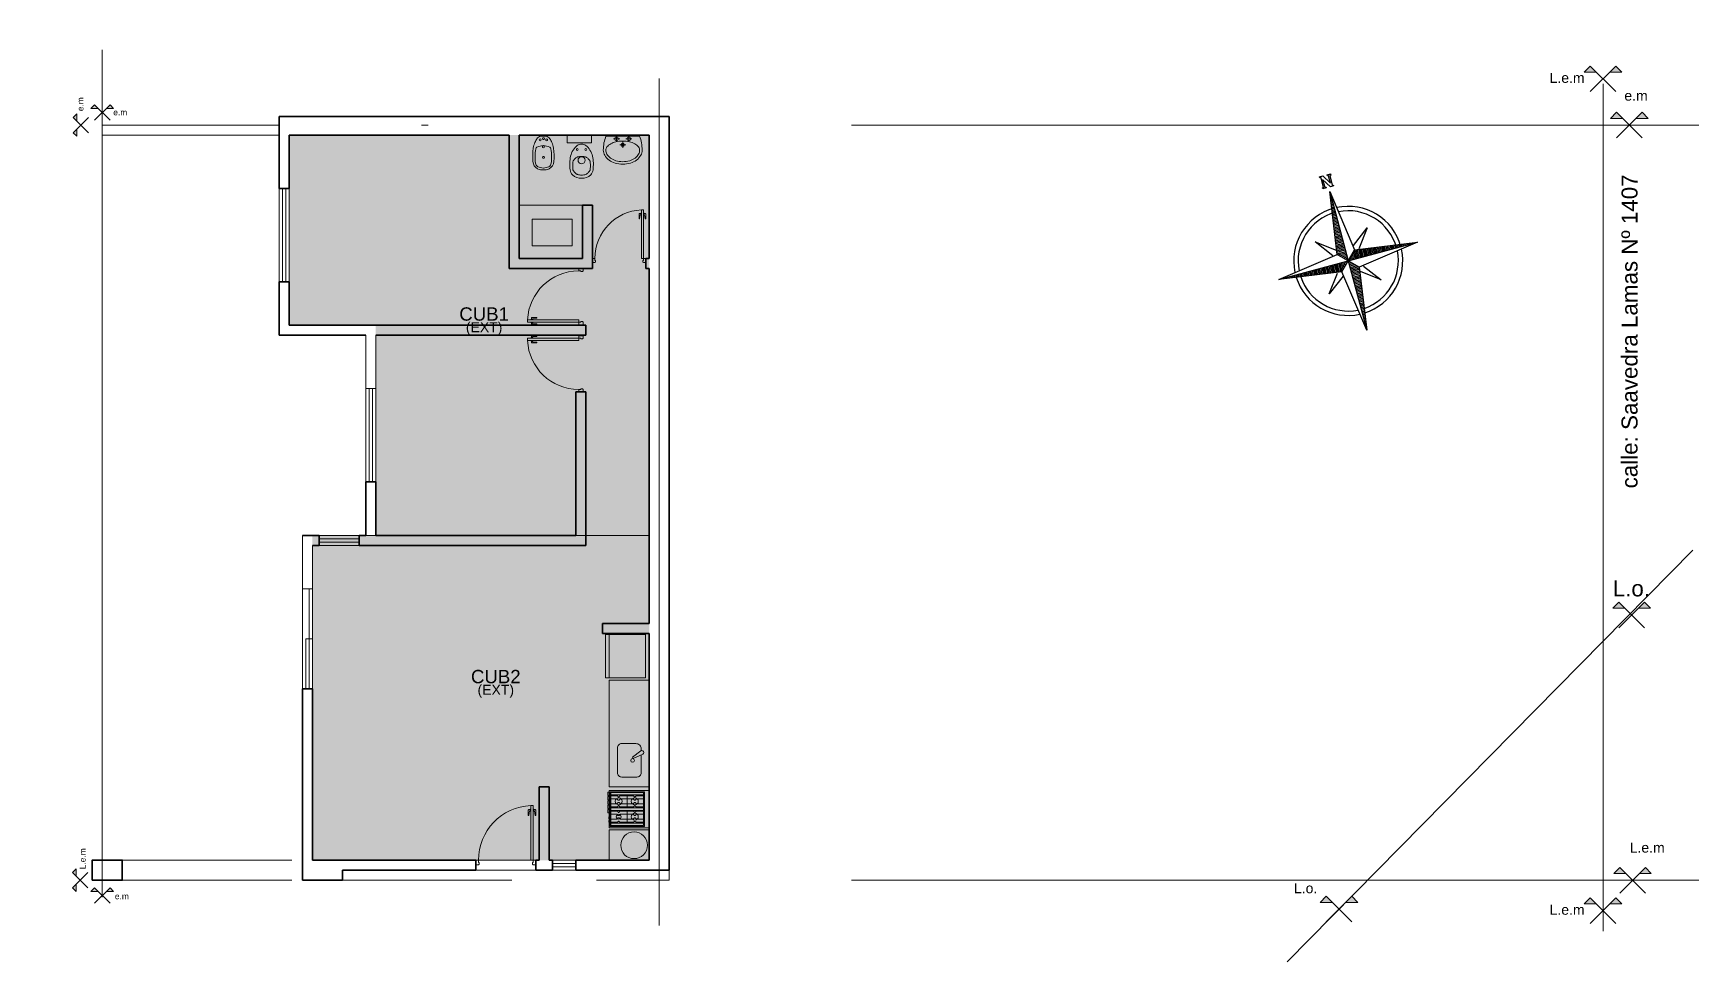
# Model space of a CAD drawing. Header units: millimetres. Extents: x 2761 to 2943, y 1816 to 1962.
# Drawn here: x 2890.66 to 2915.62, y 1844.56 to 1858.47 of the extents above; entities that cross this region are included whole.
import ezdxf
from ezdxf.enums import TextEntityAlignment as Align

# ---------------------------------------------------------------- set-up
doc = ezdxf.new("R2010")
doc.units = ezdxf.units.MM
for name, pattern in [('ACAD_ISO10W100', [18, 12, -3, 0, -3]), ('DASHDOT', [25.4, 12.7, -6.35, 0, -6.35]), ('DASHED', [19.05, 12.7, -6.35])]:
    doc.linetypes.add(name, pattern=pattern)
for name, color, linetype, lineweight in [('Aberturas', 1, 'Continuous', 18), ('Artefacctos', 3, 'Continuous', 20), ('Cubiertas de la envolvente térmica', 30, 'Continuous', 15), ('Ejes', 3, 'DASHDOT', 13), ('Muros', 6, 'Continuous', 50), ('Proyecciones', 1, 'DASHED', 0), ('Textos', 3, 'Continuous', 9)]:
    doc.layers.add(name, color=color, linetype=linetype, lineweight=lineweight)
doc.styles.add('ROMANS', font='romans', dxfattribs={"width": 0.8})
doc.styles.get("Standard").update_dxf_attribs({"font": 'arial.ttf'})

# ---------------------------------------------------------------- blocks, each defined once
blk = doc.blocks.new('*X5')
at = {"color": 0, "linetype": 'ByBlock'}
for p, q in [((-217.53, 160.5), (-217.53, 160.5)), ((-217.52, 160.498), (-217.52, 160.5)), ((-217.51, 160.497), (-217.51, 160.5)), ((-217.5, 160.496), (-217.5, 160.5)), ((-217.49, 160.494), (-217.49, 160.5)), ((-217.48, 160.493), (-217.48, 160.5)), ((-217.47, 160.491), (-217.47, 160.5)), ((-217.46, 160.49), (-217.46, 160.5)), ((-217.45, 160.488), (-217.45, 160.5)), ((-217.44, 160.487), (-217.44, 160.5)), ((-217.43, 160.486), (-217.43, 160.5)), ((-217.42, 160.484), (-217.42, 160.5)), ((-217.41, 160.483), (-217.41, 160.5)), ((-217.4, 160.481), (-217.4, 160.5)), ((-217.39, 160.48), (-217.39, 160.5)), ((-217.38, 160.478), (-217.38, 160.5)), ((-217.37, 160.477), (-217.37, 160.5)), ((-217.36, 160.476), (-217.36, 160.5)), ((-217.35, 160.474), (-217.35, 160.5)), ((-217.34, 160.473), (-217.34, 160.5)), ((-217.33, 160.471), (-217.33, 160.5)), ((-217.32, 160.47), (-217.32, 160.5)), ((-217.31, 160.468), (-217.31, 160.5)), ((-217.3, 160.467), (-217.3, 160.5)), ((-217.29, 160.466), (-217.29, 160.5)), ((-217.28, 160.464), (-217.28, 160.5)), ((-217.27, 160.463), (-217.27, 160.5)), ((-217.26, 160.461), (-217.26, 160.5)), ((-217.25, 160.46), (-217.25, 160.5)), ((-217.24, 160.458), (-217.24, 160.5)), ((-217.23, 160.457), (-217.23, 160.5)), ((-217.22, 160.456), (-217.22, 160.5)), ((-217.21, 160.454), (-217.21, 160.5)), ((-217.2, 160.453), (-217.2, 160.5)), ((-217.19, 160.451), (-217.19, 160.5)), ((-217.18, 160.45), (-217.18, 160.5)), ((-217.17, 160.448), (-217.17, 160.5)), ((-217.16, 160.447), (-217.16, 160.5)), ((-217.15, 160.446), (-217.15, 160.5)), ((-217.14, 160.444), (-217.14, 160.5)), ((-217.13, 160.443), (-217.13, 160.5)), ((-217.12, 160.441), (-217.12, 160.5)), ((-217.11, 160.44), (-217.11, 160.5)), ((-217.1, 160.438), (-217.1, 160.5)), ((-217.09, 160.441), (-217.09, 160.5)), ((-217.08, 160.451), (-217.08, 160.5)), ((-217.07, 160.461), (-217.07, 160.5)), ((-217.06, 160.471), (-217.06, 160.5)), ((-217.05, 160.481), (-217.05, 160.5)), ((-217.04, 160.491), (-217.04, 160.5))]:
    blk.add_line(p, q, dxfattribs=at)
blk = doc.blocks.new('Sbpln014')
at = {"color": 0, "linetype": 'ByBlock'}
for p, q in [((-0.156, 0.156), (0, 1.25)), ((0, 1.25), (0.156, 0.156)), ((0, 1.25), (0, 0)), ((-0.234, 0.156), (-0.469, 0.469)), ((-0.469, 0.469), (-0.156, 0.234)), ((0.156, 0.234), (0.469, 0.469)), ((0.469, 0.469), (0.234, 0.156)), ((-1.25, 0), (-0.156, 0.156)), ((-0.156, -0.156), (-1.25, 0)), ((0, 0), (-1.25, 0)), ((-0.156, 0.156), (0, 0)), ((-0.156, -0.156), (0, 0)), ((0, 0), (0.156, 0.156)), ((0, 0), (0.156, -0.156)), ((0, 0), (0, -1.25)), ((1.25, 0), (0, 0)), ((0.156, 0.156), (1.25, 0)), ((-0.469, -0.469), (-0.234, -0.156)), ((-0.156, -0.234), (-0.469, -0.469)), ((0, -1.25), (-0.156, -0.156)), ((0.156, -0.156), (0, -1.25)), ((1.25, 0), (0.156, -0.156)), ((0.469, -0.469), (0.156, -0.234)), ((0.234, -0.156), (0.469, -0.469))]:
    blk.add_line(p, q, dxfattribs=at)
blk.add_lwpolyline([(1.348, 0.064), (1.348, 0.044), (1.328, 0.044), (1.328, 0.103), (1.348, 0.103), (1.348, 0.083), (1.523, 0.083), (1.523, 0.103), (1.543, 0.103), (1.543, 0.044), (1.387, -0.053), (1.523, -0.053), (1.523, -0.034), (1.543, -0.034), (1.543, -0.092), (1.523, -0.092), (1.523, -0.073), (1.348, -0.073), (1.348, -0.092), (1.328, -0.092), (1.328, -0.034), (1.484, 0.064), (1.348, 0.064)], dxfattribs=at)
for radius, start, end in [(0.95, 92.5891, 177.4109), (0.873, 93.5464, 176.4536), (0.95, 0, 87.4109), (0.873, 0, 86.4536), (0.95, 182.5891, 267.4109), (0.873, 183.5464, 266.4536), (0.95, 270, 357.4109), (0.873, 270, 356.4536)]:
    blk.add_arc((0, 0), radius, start, end, dxfattribs=at)
for p, xscale, yscale, zscale, rotation in [((-401.25, -542.578), 2.499999999999996, 2.499999999999996, 2.499999999999996, 270), ((-542.578, 401.25), 2.5, 2.5, 2.5, 180), ((401.25, 542.578), 2.5, 2.5, 2.5, 90)]:
    blk.add_blockref('*X5', p, dxfattribs=dict(at, xscale=xscale, yscale=yscale, zscale=zscale, rotation=rotation))
at = {"color": 0, "linetype": 'ByBlock', "xscale": 2.5, "yscale": 2.5, "zscale": 2.5}
blk.add_blockref('*X5', (542.578, -401.25), dxfattribs=at)
blk = doc.blocks.new('Bidet')
at = {"color": 0, "linetype": 'ByBlock'}
blk.add_lwpolyline([(0.097, 0.628, -0.262722), (0.176, 0.5, -0.061431), (0.171, 0.274, -0.073837), (0.143, 0.178, -0.02136), (0.11, 0.116, -0.217458), (0.046, 0.075, -0.067695), (0, 0.071, -0.067639), (-0.045, 0.075, -0.190009), (-0.109, 0.116, -0.02136), (-0.143, 0.178, -0.069685), (-0.171, 0.274, -0.061431), (-0.176, 0.5, -0.262722), (-0.097, 0.628, -0.09682), (0, 0.645, -0.096471), (0.097, 0.628)], format="xyb", close=True, dxfattribs=at)
for points in [[(-0.127, 0.29, -0.084724), (-0.132, 0.53, -0.252864), (-0.091, 0.589, -0.103412), (0, 0.612, -0.103412)], [(0.127, 0.29, 0.084724), (0.132, 0.53, 0.252864), (0.091, 0.589, 0.103412), (0.001, 0.612, 0.103412)], [(0, 0.231, -0.087783), (-0.109, 0.258, -0.148188), (-0.127, 0.29, -0.09678)], [(0.001, 0.231, 0.087783), (0.109, 0.258, 0.148188), (0.127, 0.29, 0.09678)]]:
    blk.add_lwpolyline(points, format="xyb", dxfattribs=at)
for centre, radius in [((0, 0.431), 0.0166), ((-0.056, 0.137), 0.0166), ((0, 0.253), 0.0171), ((0, 0.116), 0.0166), ((0.056, 0.137), 0.0166)]:
    blk.add_circle(centre, radius, dxfattribs=at)
blk = doc.blocks.new('Inodoro')
at = {"color": 0, "linetype": 'ByBlock'}
blk.add_lwpolyline([(0, 0.585, 0.193023), (-0.137, 0.535, 0.145572), (-0.172, 0.456, 0.077711), (-0.165, 0.255, 0.087544), (-0.125, 0.161, 0.055228), (-0.065, 0.091, 0.090627), (0, 0.072, 0.091051), (0.065, 0.091, 0.055228), (0.126, 0.161, 0.087544), (0.165, 0.255, 0.077711), (0.172, 0.456, 0.145572), (0.137, 0.535, 0.193023), (0, 0.585, 61.25604)], format="xyb", close=True, dxfattribs=at)
for points in [[(-0.015, 0.536), (-0.033, 0.535, 0.028747), (-0.061, 0.527, 0.052421), (-0.075, 0.521, 0.050041), (-0.092, 0.508, 0.040538), (-0.109, 0.49, 0.036304), (-0.125, 0.468, 0.08346), (-0.129, 0.457, 0.024812), (-0.13, 0.446, 0.009631), (-0.132, 0.42, 0.014344), (-0.133, 0.411, 0.009208), (-0.132, 0.396)], [(0.015, 0.536), (0.033, 0.535, -0.028747), (0.061, 0.527, -0.052421), (0.075, 0.521, -0.050041), (0.092, 0.508, -0.040538), (0.109, 0.49, -0.036304), (0.124, 0.468, -0.08346), (0.129, 0.457, -0.024812), (0.13, 0.446, -0.009631), (0.132, 0.42, -0.014344), (0.132, 0.411, -0.009208), (0.132, 0.396)], [(-0.015, 0.256), (-0.033, 0.258, -0.028747), (-0.061, 0.265, -0.052421), (-0.075, 0.272, -0.050041), (-0.092, 0.284, -0.040538), (-0.109, 0.303, -0.036304), (-0.125, 0.325, -0.08346), (-0.129, 0.336, -0.024812), (-0.13, 0.346, -0.009631), (-0.132, 0.373, -0.014344), (-0.133, 0.382, -0.009208), (-0.132, 0.396)], [(0.015, 0.256), (0.033, 0.258, 0.028747), (0.061, 0.265, 0.052421), (0.075, 0.272, 0.050041), (0.092, 0.284, 0.040538), (0.109, 0.303, 0.036304), (0.124, 0.325, 0.08346), (0.129, 0.336, 0.024812), (0.13, 0.346, 0.009631), (0.132, 0.373, 0.014344), (0.132, 0.382, 0.009208), (0.132, 0.396)]]:
    blk.add_lwpolyline(points, format="xyb", dxfattribs=at)
for points in [[(-0.015, 0.536), (0, 0.536)], [(0.015, 0.536), (0, 0.536)], [(-0.015, 0.256), (0, 0.256)], [(0.015, 0.256), (0, 0.256)]]:
    blk.add_lwpolyline(points, dxfattribs=at)
for centre, radius in [((0, 0.314), 0.0535), ((-0.064, 0.152), 0.0141), ((0.064, 0.152), 0.0141)]:
    blk.add_circle(centre, radius, dxfattribs=at)
at = {"color": 0, "linetype": 'ByBlock', "style": 'ROMANS', "flags": 1}
blk.add_attdef('NOMENCLATURA', text='', height=0.08, dxfattribs=at).set_placement((0.017, 0.438), align=Align.MIDDLE)
blk = doc.blocks.new('Lav1')
at = {"color": 0, "linetype": 'ByBlock'}
for p, q in [((-0.098, 0.005), (-0.098, -0.092)), ((0.098, 0.005), (0.098, -0.092)), ((-0.146, -0.044), (-0.049, -0.044)), ((-0.048, -0.14), (0.048, -0.14)), ((0, -0.092), (0, -0.189)), ((0.049, -0.044), (0.146, -0.044))]:
    blk.add_line(p, q, dxfattribs=at)
for points in [[(0.268, 0, -0.093113), (0.31, -0.225, -0.130379), (0.288, -0.307, -0.106492), (0.219, -0.384, -0.084146), (0.123, -0.432, -0.073141), (0, -0.45, -0.073141), (-0.123, -0.432, -0.084146), (-0.219, -0.384, -0.106492), (-0.288, -0.307, -0.130379), (-0.31, -0.225, -0.093113), (-0.268, 0)], [(-0.27, -0.225, -0.165741), (-0.253, -0.175, -0.105633), (-0.191, -0.122, -0.068595), (-0.109, -0.092, -0.054776), (0, -0.08, -0.054776), (0.109, -0.092, -0.068595), (0.191, -0.122, -0.105633), (0.253, -0.175, -0.165741), (0.27, -0.225, -0.130379), (0.253, -0.287, -0.106492), (0.196, -0.352, -0.084146), (0.111, -0.394, -0.073141), (0, -0.41, -0.073141), (-0.111, -0.394, -0.084146), (-0.196, -0.352, -0.106492), (-0.253, -0.287, -0.130379)]]:
    blk.add_lwpolyline(points, format="xyb", close=True, dxfattribs=at)
for centre, radius in [((-0.098, -0.044), 0.03), ((0, -0.14), 0.028), ((0, -0.14), 0.014), ((0.098, -0.044), 0.03)]:
    blk.add_circle(centre, radius, dxfattribs=at)
blk = doc.blocks.new('P82i')
at = {"color": 0, "linetype": 'ByBlock'}
for points in [[(0.036, 0.828), (0.011, 0.828, 0.414214), (0.001, 0.818), (0.001, 0.738), (0.011, 0.738), (0.021, 0.808), (0.036, 0.808)], [(0.081, 0.828), (0.106, 0.828, -0.414214), (0.116, 0.818), (0.116, 0.738), (0.106, 0.738), (0.096, 0.808), (0.081, 0.808)]]:
    blk.add_lwpolyline(points, format="xyb", dxfattribs=at)
for points in [[(0.041, 0.798), (0.036, 0.798), (0.036, 0.838), (0.041, 0.838)], [(0.076, 0.838), (0.081, 0.838), (0.081, 0.798), (0.076, 0.798)]]:
    blk.add_lwpolyline(points, dxfattribs=at)
for points in [[(0.076, 0.89), (0.041, 0.89), (0.041, 0.07), (0.076, 0.07)], [(0, 0.07), (0.041, 0.07), (0.041, 0.035), (0.051, 0.035), (0.051, 0.01), (0.041, 0), (0, 0)], [(0.9, 0), (0.861, 0), (0.851, 0.01), (0.851, 0.035), (0.861, 0.035), (0.861, 0.07), (0.9, 0.07)]]:
    blk.add_lwpolyline(points, close=True, dxfattribs=at)
blk.add_arc((0.041, 0.07), 0.82, 360, 87.5537, dxfattribs=at)

msp = doc.modelspace()

# ---------------------------------------------------------------- hatches: boundary and pattern name
at = {"layer": 'Cubiertas de la envolvente térmica', "lineweight": 20}
h = msp.add_hatch(color=256, dxfattribs=at)
h.dxf.hatch_style = 1
h.paths.add_polyline_path([(2899.89, 1856.948), (2894.49, 1856.948), (2894.49, 1854.098), (2895.79, 1854.098), (2895.79, 1850.948), (2899.89, 1850.948)])
h.paths.add_polyline_path([(2898.133, 1855.287), (2898.133, 1855.687)], flags=16)
h.paths.add_polyline_path([(2899.89, 1850.948), (2895.79, 1850.948), (2894.84, 1850.948), (2894.84, 1846.078), (2899.89, 1846.078)])
at = {"layer": 'Textos'}
h = msp.add_hatch(color=9, dxfattribs=at)
h.paths.add_polyline_path([(2913.998, 1857.983), (2913.908, 1857.892), (2914.089, 1857.892)])
h.paths.add_polyline_path([(2914.381, 1857.983), (2914.29, 1857.892), (2914.471, 1857.892)])
h = msp.add_hatch(color=9, dxfattribs=at)
h.paths.add_polyline_path([(2891.575, 1857.404), (2891.521, 1857.348), (2891.63, 1857.348)])
h.paths.add_polyline_path([(2891.806, 1857.404), (2891.751, 1857.348), (2891.859, 1857.348)])
h = msp.add_hatch(color=9, dxfattribs=at)
h.paths.add_polyline_path([(2891.255, 1856.984), (2891.31, 1856.93), (2891.31, 1857.039)])
h.paths.add_polyline_path([(2891.255, 1857.214), (2891.31, 1857.159), (2891.31, 1857.267)])
h = msp.add_hatch(color=9, dxfattribs=at)
h.paths.add_polyline_path([(2914.394, 1857.291), (2914.304, 1857.199), (2914.486, 1857.199)])
h.paths.add_polyline_path([(2914.778, 1857.291), (2914.686, 1857.199), (2914.867, 1857.199)])
at = {"layer": 'Textos', "lineweight": 18}
h = msp.add_hatch(color=9, dxfattribs=at)
h.paths.add_polyline_path([(2914.426, 1849.946), (2914.336, 1849.854), (2914.518, 1849.854)])
h.paths.add_polyline_path([(2914.81, 1849.946), (2914.718, 1849.854), (2914.9, 1849.854)])
at = {"layer": 'Textos'}
h = msp.add_hatch(color=9, dxfattribs=at)
h.paths.add_polyline_path([(2891.243, 1845.664), (2891.299, 1845.61), (2891.299, 1845.719)])
h.paths.add_polyline_path([(2891.243, 1845.894), (2891.299, 1845.839), (2891.299, 1845.947)])
h = msp.add_hatch(color=9, dxfattribs=at)
h.paths.add_polyline_path([(2914.44, 1845.97), (2914.35, 1845.878), (2914.532, 1845.878)])
h.paths.add_polyline_path([(2914.824, 1845.97), (2914.732, 1845.878), (2914.913, 1845.878)])
h = msp.add_hatch(color=9, dxfattribs=at)
h.paths.add_polyline_path([(2891.575, 1845.666), (2891.521, 1845.611), (2891.63, 1845.611)])
h.paths.add_polyline_path([(2891.806, 1845.666), (2891.751, 1845.611), (2891.859, 1845.611)])
h = msp.add_hatch(color=9, dxfattribs=at)
h.paths.add_polyline_path([(2910.041, 1845.538), (2909.951, 1845.446), (2910.133, 1845.446)])
h.paths.add_polyline_path([(2910.425, 1845.538), (2910.333, 1845.446), (2910.514, 1845.446)])
h = msp.add_hatch(color=9, dxfattribs=at)
h.paths.add_polyline_path([(2913.998, 1845.514), (2913.908, 1845.422), (2914.089, 1845.422)])
h.paths.add_polyline_path([(2914.381, 1845.514), (2914.29, 1845.422), (2914.471, 1845.422)])

# ---------------------------------------------------------------- linework, layer by layer
at = {"layer": 'Artefacctos', "color": 9, "lineweight": 20}
for p, q in [((2894.34, 1856.148), (2894.34, 1854.748)), ((2894.39, 1856.148), (2894.39, 1854.748)), ((2894.44, 1856.148), (2894.44, 1854.748)), ((2894.49, 1856.148), (2894.49, 1854.748)), ((2898.89, 1855.898), (2897.94, 1855.898)), ((2895.64, 1853.948), (2895.64, 1853.148)), ((2895.79, 1853.948), (2895.79, 1853.148)), ((2895.64, 1853.148), (2895.79, 1853.148)), ((2895.64, 1853.148), (2895.64, 1851.748)), ((2895.69, 1853.148), (2895.69, 1851.748)), ((2895.74, 1853.148), (2895.74, 1851.748)), ((2895.79, 1853.148), (2895.79, 1851.748)), ((2894.69, 1850.948), (2894.69, 1850.148)), ((2894.94, 1850.948), (2895.54, 1850.948)), ((2895.54, 1850.898), (2894.94, 1850.898)), ((2894.84, 1850.798), (2894.84, 1850.148)), ((2895.54, 1850.848), (2894.94, 1850.848)), ((2895.54, 1850.798), (2894.94, 1850.798)), ((2894.84, 1850.148), (2894.69, 1850.148)), ((2894.69, 1850.148), (2894.69, 1848.648)), ((2894.79, 1850.148), (2894.79, 1848.648)), ((2894.84, 1850.148), (2894.84, 1848.648)), ((2894.74, 1849.398), (2894.74, 1848.648)), ((2894.84, 1849.398), (2894.74, 1849.398)), ((2899.29, 1848.812), (2899.29, 1849.462)), ((2899.29, 1848.778), (2899.29, 1847.177)), ((2899.89, 1848.778), (2899.29, 1848.778)), ((2899.29, 1847.177), (2899.89, 1847.177)), ((2899.317, 1847.056), (2899.805, 1847.056)), ((2899.561, 1847.056), (2899.561, 1846.865)), ((2899.317, 1846.865), (2899.805, 1846.865)), ((2899.317, 1846.825), (2899.805, 1846.825)), ((2899.317, 1846.634), (2899.805, 1846.634)), ((2899.561, 1846.634), (2899.561, 1846.825)), ((2899.89, 1846.532), (2899.29, 1846.532)), ((2899.29, 1846.532), (2899.29, 1846.078)), ((2898.79, 1846.078), (2898.44, 1846.078)), ((2898.79, 1846.028), (2898.44, 1846.028)), ((2898.79, 1845.978), (2898.44, 1845.978)), ((2898.44, 1845.928), (2898.79, 1845.928))]:
    msp.add_line(p, q, dxfattribs=at)
for points in [[(2898.66, 1856.948), (2899.027, 1856.948), (2899.027, 1856.832), (2898.66, 1856.832)], [(2899.235, 1849.462), (2899.835, 1849.462), (2899.835, 1848.812), (2899.235, 1848.812)], [(2899.291, 1846.565), (2899.883, 1846.565), (2899.883, 1847.125), (2899.291, 1847.125)], [(2899.305, 1846.585), (2899.305, 1847.105), (2899.818, 1847.105), (2899.818, 1846.585)], [(2899.317, 1846.597), (2899.317, 1847.093), (2899.805, 1847.093), (2899.805, 1846.597)]]:
    msp.add_lwpolyline(points, close=True, dxfattribs=at)
for points in [[(2899.77, 1847.721), (2899.77, 1847.745, 0.414412), (2899.69, 1847.827), (2899.479, 1847.827, 0.414214), (2899.414, 1847.762), (2899.414, 1847.389, 0.414214), (2899.479, 1847.325), (2899.705, 1847.325, 0.414214), (2899.77, 1847.389), (2899.77, 1847.656)], [(2899.805, 1847.043), (2899.694, 1847.043, 0.199), (2899.693, 1847.042), (2899.676, 1847.025, -0.414411), (2899.672, 1847.025), (2899.655, 1847.042, 0.199), (2899.654, 1847.043), (2899.453, 1847.043, 0.199), (2899.451, 1847.042), (2899.434, 1847.025, -0.414411), (2899.431, 1847.025), (2899.414, 1847.042, 0.199), (2899.412, 1847.043), (2899.317, 1847.043)], [(2899.805, 1846.878), (2899.694, 1846.878, -0.199), (2899.693, 1846.879), (2899.676, 1846.896, 0.414411), (2899.672, 1846.896), (2899.655, 1846.879, -0.199), (2899.654, 1846.878), (2899.453, 1846.878, -0.199), (2899.451, 1846.879), (2899.434, 1846.896, 0.414411), (2899.431, 1846.896), (2899.414, 1846.879, -0.199), (2899.412, 1846.878), (2899.317, 1846.878)], [(2899.805, 1846.812), (2899.694, 1846.812, 0.199), (2899.693, 1846.811), (2899.676, 1846.795, -0.414411), (2899.672, 1846.795), (2899.655, 1846.811, 0.199), (2899.654, 1846.812), (2899.453, 1846.812, 0.199), (2899.451, 1846.811), (2899.434, 1846.795, -0.414411), (2899.431, 1846.795), (2899.414, 1846.811, 0.199), (2899.412, 1846.812), (2899.317, 1846.812)], [(2899.805, 1846.647), (2899.694, 1846.647, -0.199), (2899.693, 1846.648), (2899.676, 1846.665, 0.414411), (2899.672, 1846.665), (2899.655, 1846.648, -0.199), (2899.654, 1846.647), (2899.453, 1846.647, -0.199), (2899.451, 1846.648), (2899.434, 1846.665, 0.414411), (2899.431, 1846.665), (2899.414, 1846.648, -0.199), (2899.412, 1846.647), (2899.317, 1846.647)]]:
    msp.add_lwpolyline(points, format="xyb", dxfattribs=at)
msp.add_lwpolyline([(2899.647, 1847.603), (2899.794, 1847.666, 1.03918), (2899.764, 1847.718), (2899.637, 1847.622)], format="xyb", close=True, dxfattribs=at)
for points in [[(2899.291, 1847.047), (2899.272, 1847.047), (2899.272, 1847.097), (2899.291, 1847.097)], [(2899.291, 1846.982), (2899.272, 1846.982), (2899.272, 1847.032), (2899.291, 1847.032)], [(2899.291, 1846.916), (2899.272, 1846.916), (2899.272, 1846.966), (2899.291, 1846.966)], [(2899.291, 1846.851), (2899.272, 1846.851), (2899.272, 1846.901), (2899.291, 1846.901)], [(2899.317, 1846.997), (2899.406, 1846.997), (2899.425, 1846.978), (2899.44, 1846.978), (2899.459, 1846.997), (2899.648, 1846.997), (2899.667, 1846.978), (2899.681, 1846.978), (2899.7, 1846.997), (2899.805, 1846.997)], [(2899.317, 1846.924), (2899.406, 1846.924), (2899.425, 1846.943), (2899.44, 1846.943), (2899.459, 1846.924), (2899.648, 1846.924), (2899.667, 1846.943), (2899.681, 1846.943), (2899.7, 1846.924), (2899.805, 1846.924)], [(2899.291, 1846.786), (2899.272, 1846.786), (2899.272, 1846.836), (2899.291, 1846.836)], [(2899.291, 1846.7), (2899.284, 1846.7), (2899.284, 1846.727), (2899.291, 1846.727)], [(2899.291, 1846.65), (2899.284, 1846.65), (2899.284, 1846.676), (2899.291, 1846.676)], [(2899.317, 1846.766), (2899.406, 1846.766), (2899.425, 1846.747), (2899.44, 1846.747), (2899.459, 1846.766), (2899.648, 1846.766), (2899.667, 1846.747), (2899.681, 1846.747), (2899.7, 1846.766), (2899.805, 1846.766)], [(2899.317, 1846.693), (2899.406, 1846.693), (2899.425, 1846.712), (2899.44, 1846.712), (2899.459, 1846.693), (2899.648, 1846.693), (2899.667, 1846.712), (2899.681, 1846.712), (2899.7, 1846.693), (2899.805, 1846.693)]]:
    msp.add_lwpolyline(points, dxfattribs=at)
for centre, radius in [((2899.64, 1847.574), 0.027), ((2899.433, 1846.961), 0.0525), ((2899.674, 1846.961), 0.0525), ((2899.433, 1846.73), 0.0367), ((2899.674, 1846.73), 0.0525), ((2899.663, 1846.302), 0.2)]:
    msp.add_circle(centre, radius, dxfattribs=at)
at = {"layer": 'Ejes', "color": 9}
for p, q in [((2914.19, 1845.015), (2914.19, 1858.474)), ((2891.69, 1858.224), (2891.69, 1845.015)), ((2900.04, 1857.798), (2900.04, 1844.701)), ((2915.624, 1857.099), (2890.656, 1857.099)), ((2909.455, 1844.557), (2915.535, 1850.724)), ((2915.624, 1845.779), (2890.656, 1845.779))]:
    msp.add_line(p, q, dxfattribs=at)
at = {"layer": 'Ejes', "color": 18, "linetype": 'DASHED'}
msp.add_line((2894.84, 1850.948), (2899.89, 1850.948), dxfattribs=at)
at = {"layer": 'Muros', "color": 9, "lineweight": 35}
for p, q in [((2900.19, 1857.228), (2894.34, 1857.228)), ((2894.34, 1857.228), (2894.34, 1856.148)), ((2900.19, 1857.228), (2900.19, 1845.928)), ((2897.79, 1856.948), (2894.49, 1856.948)), ((2894.49, 1856.148), (2894.49, 1856.948)), ((2897.79, 1856.948), (2897.79, 1854.948)), ((2899.89, 1856.948), (2897.94, 1856.948)), ((2897.94, 1856.948), (2897.94, 1855.098)), ((2899.89, 1856.948), (2899.89, 1855.098)), ((2894.34, 1856.148), (2894.49, 1856.148)), ((2898.89, 1855.098), (2898.89, 1855.898)), ((2898.89, 1855.898), (2899.04, 1855.898)), ((2899.04, 1854.948), (2899.04, 1855.898)), ((2897.79, 1854.948), (2899.04, 1854.948)), ((2897.94, 1855.098), (2898.89, 1855.098)), ((2899.84, 1855.098), (2899.84, 1854.948)), ((2899.84, 1855.098), (2899.89, 1855.098)), ((2899.84, 1854.948), (2899.89, 1854.948)), ((2899.89, 1854.948), (2899.89, 1849.628)), ((2894.34, 1854.748), (2894.34, 1853.948)), ((2894.34, 1854.748), (2894.49, 1854.748)), ((2894.49, 1854.748), (2894.49, 1854.098)), ((2894.34, 1853.948), (2895.64, 1853.948)), ((2894.49, 1854.098), (2898.94, 1854.098)), ((2895.79, 1853.948), (2898.94, 1853.948)), ((2898.94, 1854.098), (2898.94, 1853.948)), ((2898.79, 1853.098), (2898.79, 1850.948)), ((2898.79, 1853.098), (2898.94, 1853.098)), ((2898.94, 1853.098), (2898.94, 1850.798)), ((2895.64, 1851.748), (2895.64, 1850.948)), ((2895.64, 1851.748), (2895.79, 1851.748)), ((2895.79, 1851.748), (2895.79, 1850.948)), ((2894.94, 1850.948), (2894.69, 1850.948)), ((2894.94, 1850.948), (2894.94, 1850.798)), ((2895.64, 1850.948), (2895.54, 1850.948)), ((2895.54, 1850.948), (2895.54, 1850.798)), ((2898.79, 1850.948), (2895.79, 1850.948)), ((2894.94, 1850.798), (2894.84, 1850.798)), ((2898.94, 1850.798), (2895.54, 1850.798)), ((2899.19, 1849.628), (2899.19, 1849.478)), ((2899.89, 1849.628), (2899.19, 1849.628)), ((2899.192, 1849.478), (2899.19, 1849.478)), ((2899.89, 1849.478), (2899.192, 1849.478)), ((2899.89, 1849.478), (2899.89, 1846.078)), ((2894.69, 1848.648), (2894.69, 1845.779)), ((2894.84, 1848.648), (2894.69, 1848.648)), ((2894.84, 1848.648), (2894.69, 1848.648)), ((2894.84, 1848.648), (2894.84, 1846.078)), ((2898.24, 1847.177), (2898.24, 1846.078)), ((2898.39, 1847.177), (2898.24, 1847.177)), ((2898.39, 1847.177), (2898.39, 1846.078)), ((2894.84, 1846.078), (2897.291, 1846.078)), ((2895.29, 1845.928), (2897.291, 1845.928)), ((2897.291, 1846.078), (2897.291, 1845.928)), ((2898.24, 1846.078), (2898.19, 1846.078)), ((2898.19, 1846.078), (2898.19, 1845.928)), ((2898.44, 1845.928), (2898.19, 1845.928)), ((2898.44, 1846.078), (2898.39, 1846.078)), ((2898.44, 1846.078), (2898.44, 1845.928)), ((2899.89, 1846.078), (2898.79, 1846.078)), ((2898.79, 1846.078), (2898.79, 1845.928)), ((2900.19, 1845.928), (2898.79, 1845.928))]:
    msp.add_line(p, q, dxfattribs=at)
at = {"layer": 'Muros', "color": 9, "lineweight": 20}
for p, q in [((2894.34, 1857.099), (2891.69, 1857.099)), ((2891.69, 1857.099), (2891.69, 1856.949)), ((2894.34, 1856.949), (2891.69, 1856.949))]:
    msp.add_line(p, q, dxfattribs=at)
at = {"layer": 'Muros', "color": 9, "lineweight": 35}
for points in [[(2891.54, 1845.779), (2891.99, 1845.779), (2891.99, 1846.079), (2891.54, 1846.079), (2891.54, 1845.779)], [(2894.69, 1845.779), (2895.29, 1845.779), (2895.29, 1845.928)]]:
    msp.add_lwpolyline(points, dxfattribs=at)
at = {"layer": 'Proyecciones', "color": 9, "ltscale": 0.2}
for p, q in [((2891.991, 1846.079), (2894.69, 1846.078)), ((2897.291, 1846.078), (2898.19, 1846.078)), ((2898.19, 1845.928), (2897.291, 1845.928)), ((2900.19, 1845.928), (2900.19, 1845.779)), ((2891.99, 1845.78), (2894.69, 1845.779)), ((2895.29, 1845.779), (2900.19, 1845.779))]:
    msp.add_line(p, q, dxfattribs=at)
at = {"layer": 'Proyecciones', "color": 0, "ltscale": 0.2}
msp.add_lwpolyline([(2898.133, 1855.287), (2898.733, 1855.287), (2898.733, 1855.687), (2898.133, 1855.687)], close=True, dxfattribs=at)
at = {"layer": 'Textos', "color": 9}
for p, q in [((2913.998, 1857.983), (2913.908, 1857.892)), ((2914.089, 1857.892), (2913.908, 1857.892)), ((2913.998, 1857.983), (2914.381, 1857.6)), ((2913.998, 1857.6), (2914.381, 1857.983)), ((2914.471, 1857.892), (2914.29, 1857.892)), ((2914.381, 1857.983), (2914.471, 1857.892)), ((2891.575, 1857.404), (2891.521, 1857.348)), ((2891.575, 1857.404), (2891.806, 1857.173)), ((2891.575, 1857.173), (2891.806, 1857.404)), ((2891.806, 1857.404), (2891.859, 1857.348)), ((2891.255, 1857.214), (2891.31, 1857.267)), ((2891.255, 1856.984), (2891.486, 1857.214)), ((2891.486, 1856.984), (2891.255, 1857.214)), ((2891.31, 1857.267), (2891.31, 1857.159)), ((2891.63, 1857.348), (2891.521, 1857.348)), ((2891.859, 1857.348), (2891.751, 1857.348)), ((2914.394, 1857.291), (2914.304, 1857.199)), ((2914.486, 1857.199), (2914.304, 1857.199)), ((2914.394, 1857.291), (2914.778, 1856.907)), ((2914.394, 1856.907), (2914.778, 1857.291)), ((2914.867, 1857.199), (2914.686, 1857.199)), ((2914.778, 1857.291), (2914.867, 1857.199)), ((2891.255, 1856.984), (2891.31, 1856.93)), ((2891.31, 1857.039), (2891.31, 1856.93)), ((2891.243, 1845.664), (2891.474, 1845.894)), ((2891.474, 1845.664), (2891.243, 1845.894)), ((2914.44, 1845.97), (2914.35, 1845.878)), ((2914.532, 1845.878), (2914.35, 1845.878)), ((2914.44, 1845.97), (2914.824, 1845.586)), ((2914.44, 1845.586), (2914.824, 1845.97)), ((2914.913, 1845.878), (2914.732, 1845.878)), ((2914.824, 1845.97), (2914.913, 1845.878)), ((2891.243, 1845.664), (2891.299, 1845.61)), ((2891.299, 1845.719), (2891.299, 1845.61)), ((2891.575, 1845.666), (2891.521, 1845.611)), ((2891.575, 1845.666), (2891.806, 1845.435)), ((2891.575, 1845.435), (2891.806, 1845.666)), ((2891.806, 1845.666), (2891.859, 1845.611)), ((2891.63, 1845.611), (2891.521, 1845.611)), ((2891.859, 1845.611), (2891.751, 1845.611)), ((2910.041, 1845.538), (2909.951, 1845.446)), ((2910.133, 1845.446), (2909.951, 1845.446)), ((2910.041, 1845.538), (2910.425, 1845.154)), ((2910.041, 1845.154), (2910.425, 1845.538)), ((2910.514, 1845.446), (2910.333, 1845.446)), ((2910.425, 1845.538), (2910.514, 1845.446)), ((2913.998, 1845.514), (2913.908, 1845.422)), ((2914.089, 1845.422), (2913.908, 1845.422)), ((2913.998, 1845.514), (2914.381, 1845.13)), ((2913.998, 1845.13), (2914.381, 1845.514)), ((2914.471, 1845.422), (2914.29, 1845.422)), ((2914.381, 1845.514), (2914.471, 1845.422))]:
    msp.add_line(p, q, dxfattribs=at)
at = {"layer": 'Textos', "color": 9, "linetype": 'ACAD_ISO10W100', "lineweight": 18}
for p, q in [((2914.426, 1849.946), (2914.336, 1849.854)), ((2914.81, 1849.946), (2914.9, 1849.854)), ((2914.518, 1849.854), (2914.336, 1849.854)), ((2914.9, 1849.854), (2914.718, 1849.854)), ((2891.243, 1845.894), (2891.299, 1845.947)), ((2891.299, 1845.947), (2891.299, 1845.839))]:
    msp.add_line(p, q, dxfattribs=at)
at = {"layer": 'Textos', "color": 9, "linetype": 'ACAD_ISO10W100', "lineweight": 18, "ltscale": 0.16}
for p, q in [((2914.426, 1849.946), (2914.81, 1849.562)), ((2914.426, 1849.562), (2914.81, 1849.946))]:
    msp.add_line(p, q, dxfattribs=at)

# ---------------------------------------------------------------- block references
at = {"color": 9, "ltscale": 0.7, "xscale": 0.8605317641614497, "yscale": 0.8605317641614497, "zscale": 0.8605317641614497, "rotation": 105.0000000000084}
msp.add_blockref('Sbpln014', (2910.37, 1855.062), dxfattribs=at)
at = {"layer": 'Aberturas', "color": 9}
for p, xscale, yscale, zscale in [((2899.84, 1855.036), -0.8888888888883331, 0.8888888888883331, 0.8888888888883331), ((2898.19, 1846.009), -0.9995740560282804, 0.9995740560282804, 0.9995740560282804)]:
    msp.add_blockref('P82i', p, dxfattribs=dict(at, xscale=xscale, yscale=yscale, zscale=zscale))
at = {"layer": 'Aberturas', "color": 9, "yscale": 0.9359023321545754, "zscale": 0.9359023321545754}
for p, xscale, rotation in [((2898.898, 1854.106), 0.9359023321545754, 90.00000000000006), ((2898.898, 1853.941), -0.9359023321545754, 90)]:
    msp.add_blockref('P82i', p, dxfattribs=dict(at, xscale=xscale, rotation=rotation))
at = {"layer": 'Artefacctos', "color": 9, "lineweight": 20, "xscale": 0.8868272600857379, "yscale": 0.8868272600857379, "zscale": 0.8868272600857379, "rotation": 180}
msp.add_blockref('Bidet', (2898.303, 1856.997), dxfattribs=at)
at = {"layer": 'Artefacctos', "color": 9, "lineweight": 20, "xscale": -0.939262156397717, "yscale": 0.939262156397717, "zscale": 0.939262156397717}
msp.add_blockref('Lav1', (2899.493, 1856.934), dxfattribs=at)
at = {"layer": 'Artefacctos', "color": 9, "lineweight": 20, "rotation": 180}
msp.add_blockref('Inodoro', (2898.876, 1856.885), dxfattribs=at)

# ---------------------------------------------------------------- texts
at = {"layer": 'Textos', "color": 9, "lineweight": 20}
for s, p in [('e.m', (2891.408, 1857.306)), ('L.e.m', (2891.44, 1845.943))]:
    msp.add_text(s, height=0.09, rotation=90, dxfattribs=at).set_placement(p)
for p in [(2891.855, 1857.244), (2891.879, 1845.493)]:
    msp.add_text('e.m', height=0.09, dxfattribs=at).set_placement(p)
at = {"layer": 'Textos', "color": 18, "lineweight": 20}
for s, height, p in [('CUB1', 0.2, (2897.415, 1854.166)), ('(EXT)', 0.15, (2897.415, 1853.993)), ('CUB2', 0.2, (2897.59, 1848.731)), ('(EXT)', 0.15, (2897.59, 1848.558))]:
    msp.add_text(s, height=height, dxfattribs=at).set_placement(p, align=Align.CENTER)
at = {"layer": 'Textos', "color": 9, "char_height": 0.15, "width": 2.1098, "attachment_point": 3}
for s, insert in [('{\\fArial|b0|i0|c0|p34;L.e.m}', (2913.913, 1857.881)), ('{\\fArial|b0|i0|c0|p34;e.m}', (2914.859, 1857.614)), ('{\\fArial|b0|i0|c0|p34;L.e.m}', (2915.114, 1846.342)), ('{\\fArial|b0|i0|c0|p34;L.o.}', (2909.906, 1845.733)), ('{\\fArial|b0|i0|c0|p34;L.e.m}', (2913.913, 1845.411))]:
    msp.add_mtext(s, dxfattribs=dict(at, insert=insert))
at = {"layer": 'Textos', "color": 9, "insert": (2914.467, 1851.652), "char_height": 0.24, "width": 4.92052, "attachment_point": 1, "rotation": 90}
msp.add_mtext('{\\fArial|b0|i0|c0|p34;calle: Saavedra Lamas Nº 1407}', dxfattribs=at)
at = {"layer": 'Textos', "color": 9, "lineweight": 18, "insert": (2914.894, 1850.273), "char_height": 0.24, "width": 1.51542, "attachment_point": 3}
msp.add_mtext('{\\fArial|b0|i0|c0|p34;L.o.}', dxfattribs=at)

doc.saveas('drawing.dxf')
